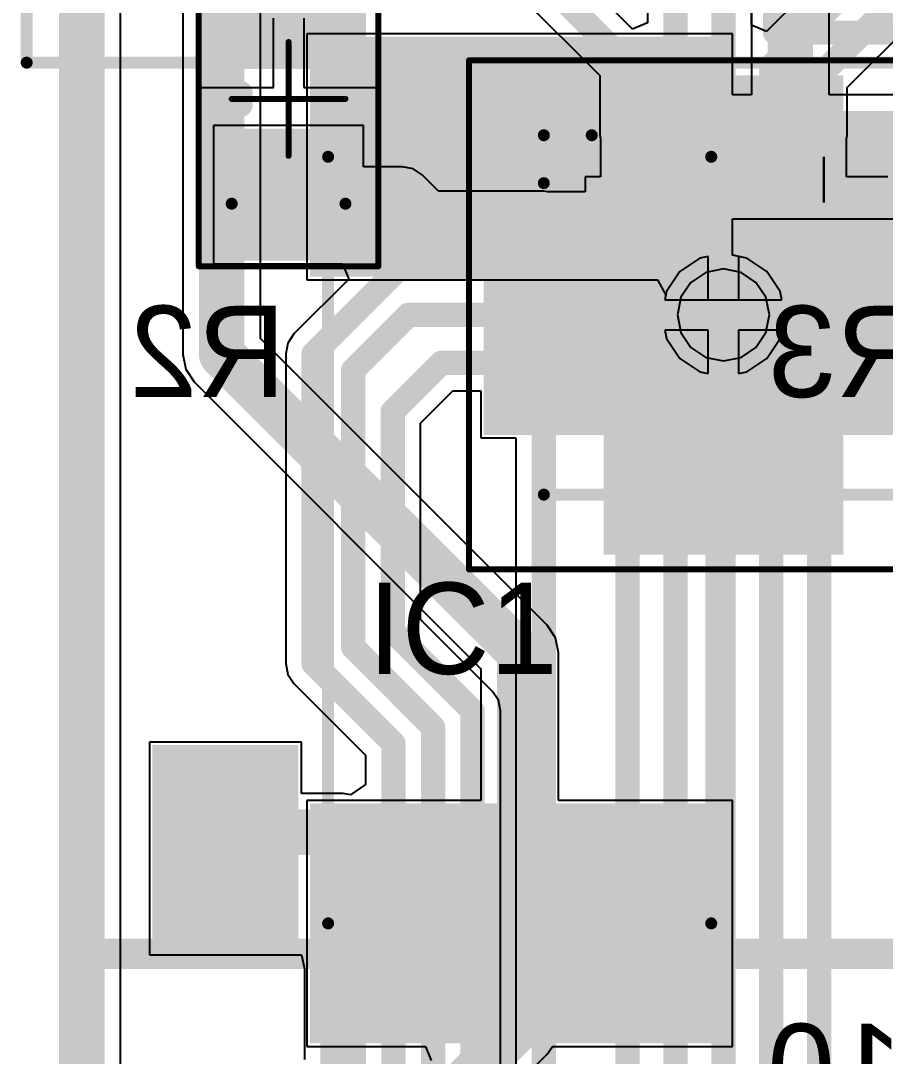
# Model space of a CAD drawing. Header units: millimetres. Extents: x 3.6 to 6.79, y 1.07 to 2.73.
# Drawn here: x 3.6019 to 3.8862, y 1.4133 to 1.7537 of the extents above; entities that cross this region are included whole.
import ezdxf

# ---------------------------------------------------------------- set-up
doc = ezdxf.new("R2010")
doc.units = ezdxf.units.MM
doc.header["$MEASUREMENT"] = 0
for name, color, linetype in [('BottomLayer', 5, 'Continuous'), ('BottomOverlay', 54, 'Continuous'), ('BottomPaste', 16, 'Continuous'), ('BottomSolder', 6, 'Continuous'), ('KeepOutLayer', 6, 'Continuous'), ('Mechanical13', 56, 'Continuous'), ('Mechanical15', 56, 'Continuous'), ('MidLayer1', 16, 'Continuous'), ('MidLayer2', 76, 'Continuous'), ('MultiLayer', 9, 'Continuous'), ('PadHoleLayer', 156, 'Continuous'), ('TopLayer', 1, 'Continuous'), ('TopOverlay', 2, 'Continuous'), ('TopPaste', 8, 'Continuous'), ('TopSolder', 216, 'Continuous'), ('ViaHoleLayer', 16, 'Continuous')]:
    doc.layers.add(name, color=color, linetype=linetype)

# ---------------------------------------------------------------- blocks, each defined once
blk = doc.blocks.new('QFN40P300X300X80_21N_D_7')
at = {"layer": 'Mechanical13', "const_width": 0.00394}
for points in [[(-0.05906, 0.04331), (-0.04331, 0.05906)], [(-0.05906, -0.05906), (-0.05906, 0.05906)], [(-0.05906, 0.05906), (0.05906, 0.05906)], [(0.05906, -0.05906), (0.05906, 0.05906)], [(-0.05906, -0.05906), (0.05906, -0.05906)]]:
    blk.add_lwpolyline(points, dxfattribs=at)
at = {"layer": 'Mechanical13', "const_width": 0.00197}
for points in [[(-0.06004, 0.05906, 1), (-0.05807, 0.05906, 1)], [(-0.06004, 0.05906, 1), (-0.05807, 0.05906, 1)], [(-0.04429, 0.05906, 1), (-0.04232, 0.05906, 1)], [(0.05807, 0.05906, 1), (0.06004, 0.05906, 1)], [(0.05807, 0.05906, 1), (0.06004, 0.05906, 1)], [(-0.06004, 0.04331, 1), (-0.05807, 0.04331, 1)], [(-0.06004, -0.05906, 1), (-0.05807, -0.05906, 1)], [(-0.06004, -0.05906, 1), (-0.05807, -0.05906, 1)], [(0.05807, -0.05906, 1), (0.06004, -0.05906, 1)], [(0.05807, -0.05906, 1), (0.06004, -0.05906, 1)]]:
    blk.add_lwpolyline(points, format="xyb", close=True, dxfattribs=at)
at = {"layer": 'Mechanical15', "const_width": 0.00197}
for points in [[(-0.08366, -0.08366), (-0.08366, 0.08366)], [(-0.08366, 0.08366), (0.08366, 0.08366)], [(0.08366, -0.08366), (0.08366, 0.08366)], [(-0.08366, -0.08366), (0.08366, -0.08366)]]:
    blk.add_lwpolyline(points, dxfattribs=at)
at = {"layer": 'Mechanical15', "const_width": 0.000984}
for points in [[(-0.08415, 0.08366, 1), (-0.08317, 0.08366, 1)], [(-0.08415, 0.08366, 1), (-0.08317, 0.08366, 1)], [(0.08317, 0.08366, 1), (0.08415, 0.08366, 1)], [(0.08317, 0.08366, 1), (0.08415, 0.08366, 1)], [(-0.08415, -0.08366, 1), (-0.08317, -0.08366, 1)], [(-0.08415, -0.08366, 1), (-0.08317, -0.08366, 1)], [(0.08317, -0.08366, 1), (0.08415, -0.08366, 1)], [(0.08317, -0.08366, 1), (0.08415, -0.08366, 1)]]:
    blk.add_lwpolyline(points, format="xyb", close=True, dxfattribs=at)
at = {"layer": 'TopLayer'}
for points in [[(-0.02756, 0.04331), (-0.02756, 0.0748), (-0.03543, 0.04331), (-0.03543, 0.0748)], [(-0.01181, 0.04331), (-0.01181, 0.0748), (-0.01969, 0.04331), (-0.01969, 0.0748)], [(0.00394, 0.04331), (0.00394, 0.0748), (-0.00394, 0.04331), (-0.00394, 0.0748)], [(0.01969, 0.04331), (0.01969, 0.0748), (0.01181, 0.04331), (0.01181, 0.0748)], [(0.03543, 0.04331), (0.03543, 0.0748), (0.02756, 0.04331), (0.02756, 0.0748)], [(-0.0748, 0.02756), (-0.04331, 0.02756), (-0.0748, 0.03543), (-0.04331, 0.03543)], [(0.03543, -0.03543), (0.03543, 0.03543), (-0.03543, -0.03543), (-0.03543, 0.03543)], [(0.04331, 0.02756), (0.0748, 0.02756), (0.04331, 0.03543), (0.0748, 0.03543)], [(-0.0748, 0.01181), (-0.04331, 0.01181), (-0.0748, 0.01969), (-0.04331, 0.01969)], [(0.04331, 0.01181), (0.0748, 0.01181), (0.04331, 0.01969), (0.0748, 0.01969)], [(-0.0748, -0.00394), (-0.04331, -0.00394), (-0.0748, 0.00394), (-0.04331, 0.00394)], [(0.04331, -0.00394), (0.0748, -0.00394), (0.04331, 0.00394), (0.0748, 0.00394)], [(-0.0748, -0.01969), (-0.04331, -0.01969), (-0.0748, -0.01181), (-0.04331, -0.01181)], [(0.04331, -0.01969), (0.0748, -0.01969), (0.04331, -0.01181), (0.0748, -0.01181)], [(-0.0748, -0.03543), (-0.04331, -0.03543), (-0.0748, -0.02756), (-0.04331, -0.02756)], [(0.04331, -0.03543), (0.0748, -0.03543), (0.04331, -0.02756), (0.0748, -0.02756)], [(-0.02756, -0.0748), (-0.02756, -0.04331), (-0.03543, -0.0748), (-0.03543, -0.04331)], [(-0.01181, -0.0748), (-0.01181, -0.04331), (-0.01969, -0.0748), (-0.01969, -0.04331)], [(0.00394, -0.0748), (0.00394, -0.04331), (-0.00394, -0.0748), (-0.00394, -0.04331)], [(0.01969, -0.0748), (0.01969, -0.04331), (0.01181, -0.0748), (0.01181, -0.04331)], [(0.03543, -0.0748), (0.03543, -0.04331), (0.02756, -0.0748), (0.02756, -0.04331)]]:
    blk.add_solid(points, dxfattribs=at)
at = {"layer": 'TopOverlay'}
for points, const_width in [([(-0.07087, 0.05512, 1), (-0.07874, 0.05512, 1)], 0.00787), ([(-0.08071, 0.05512, 1), (-0.07677, 0.05512, 1)], 0.00394), ([(-0.07283, 0.05512, 1), (-0.0689, 0.05512, 1)], 0.00394)]:
    blk.add_lwpolyline(points, format="xyb", close=True, dxfattribs=dict(at, const_width=const_width))
at = {"layer": 'TopPaste'}
for points in [[(-0.02756, 0.04331), (-0.02756, 0.0748), (-0.03543, 0.04331), (-0.03543, 0.0748)], [(-0.01181, 0.04331), (-0.01181, 0.0748), (-0.01969, 0.04331), (-0.01969, 0.0748)], [(0.00394, 0.04331), (0.00394, 0.0748), (-0.00394, 0.04331), (-0.00394, 0.0748)], [(0.01969, 0.04331), (0.01969, 0.0748), (0.01181, 0.04331), (0.01181, 0.0748)], [(0.03543, 0.04331), (0.03543, 0.0748), (0.02756, 0.04331), (0.02756, 0.0748)], [(-0.0748, 0.02756), (-0.04331, 0.02756), (-0.0748, 0.03543), (-0.04331, 0.03543)], [(0.03543, -0.03543), (0.03543, 0.03543), (-0.03543, -0.03543), (-0.03543, 0.03543)], [(0.04331, 0.02756), (0.0748, 0.02756), (0.04331, 0.03543), (0.0748, 0.03543)], [(-0.0748, 0.01181), (-0.04331, 0.01181), (-0.0748, 0.01969), (-0.04331, 0.01969)], [(0.04331, 0.01181), (0.0748, 0.01181), (0.04331, 0.01969), (0.0748, 0.01969)], [(-0.0748, -0.00394), (-0.04331, -0.00394), (-0.0748, 0.00394), (-0.04331, 0.00394)], [(0.04331, -0.00394), (0.0748, -0.00394), (0.04331, 0.00394), (0.0748, 0.00394)], [(-0.0748, -0.01969), (-0.04331, -0.01969), (-0.0748, -0.01181), (-0.04331, -0.01181)], [(0.04331, -0.01969), (0.0748, -0.01969), (0.04331, -0.01181), (0.0748, -0.01181)], [(-0.0748, -0.03543), (-0.04331, -0.03543), (-0.0748, -0.02756), (-0.04331, -0.02756)], [(0.04331, -0.03543), (0.0748, -0.03543), (0.04331, -0.02756), (0.0748, -0.02756)], [(-0.02756, -0.0748), (-0.02756, -0.04331), (-0.03543, -0.0748), (-0.03543, -0.04331)], [(-0.01181, -0.0748), (-0.01181, -0.04331), (-0.01969, -0.0748), (-0.01969, -0.04331)], [(0.00394, -0.0748), (0.00394, -0.04331), (-0.00394, -0.0748), (-0.00394, -0.04331)], [(0.01969, -0.0748), (0.01969, -0.04331), (0.01181, -0.0748), (0.01181, -0.04331)], [(0.03543, -0.0748), (0.03543, -0.04331), (0.02756, -0.0748), (0.02756, -0.04331)]]:
    blk.add_solid(points, dxfattribs=at)
at = {"layer": 'TopSolder'}
for points in [[(-0.02356, 0.03931), (-0.02356, 0.0788), (-0.03943, 0.03931), (-0.03943, 0.0788)], [(-0.00781, 0.03931), (-0.00781, 0.0788), (-0.02369, 0.03931), (-0.02369, 0.0788)], [(0.00794, 0.03931), (0.00794, 0.0788), (-0.00794, 0.03931), (-0.00794, 0.0788)], [(0.02369, 0.03931), (0.02369, 0.0788), (0.00781, 0.03931), (0.00781, 0.0788)], [(0.03943, 0.03931), (0.03943, 0.0788), (0.02356, 0.03931), (0.02356, 0.0788)], [(-0.0788, 0.02356), (-0.03931, 0.02356), (-0.0788, 0.03943), (-0.03931, 0.03943)], [(0.03943, -0.03943), (0.03943, 0.03943), (-0.03943, -0.03943), (-0.03943, 0.03943)], [(0.03931, 0.02356), (0.0788, 0.02356), (0.03931, 0.03943), (0.0788, 0.03943)], [(-0.0788, 0.00781), (-0.03931, 0.00781), (-0.0788, 0.02369), (-0.03931, 0.02369)], [(0.03931, 0.00781), (0.0788, 0.00781), (0.03931, 0.02369), (0.0788, 0.02369)], [(-0.0788, -0.00794), (-0.03931, -0.00794), (-0.0788, 0.00794), (-0.03931, 0.00794)], [(0.03931, -0.00794), (0.0788, -0.00794), (0.03931, 0.00794), (0.0788, 0.00794)], [(-0.0788, -0.02369), (-0.03931, -0.02369), (-0.0788, -0.00781), (-0.03931, -0.00781)], [(0.03931, -0.02369), (0.0788, -0.02369), (0.03931, -0.00781), (0.0788, -0.00781)], [(-0.0788, -0.03943), (-0.03931, -0.03943), (-0.0788, -0.02356), (-0.03931, -0.02356)], [(0.03931, -0.03943), (0.0788, -0.03943), (0.03931, -0.02356), (0.0788, -0.02356)], [(-0.02356, -0.0788), (-0.02356, -0.03931), (-0.03943, -0.0788), (-0.03943, -0.03931)], [(-0.00781, -0.0788), (-0.00781, -0.03931), (-0.02369, -0.0788), (-0.02369, -0.03931)], [(0.00794, -0.0788), (0.00794, -0.03931), (-0.00794, -0.0788), (-0.00794, -0.03931)], [(0.02369, -0.0788), (0.02369, -0.03931), (0.00781, -0.0788), (0.00781, -0.03931)], [(0.03943, -0.0788), (0.03943, -0.03931), (0.02356, -0.0788), (0.02356, -0.03931)]]:
    blk.add_solid(points, dxfattribs=at)
blk = doc.blocks.new('CN_SMD_0603_9')
at = {"layer": 'Mechanical13', "const_width": 0.00394}
for points in [[(0.03445, 0.0187), (-0.03445, 0.0187)], [(-0.03445, -0.0187), (-0.03445, 0.0187)], [(0.03445, -0.0187), (0.03445, 0.0187)], [(0.03445, -0.0187), (-0.03445, -0.0187)]]:
    blk.add_lwpolyline(points, dxfattribs=at)
at = {"layer": 'Mechanical13', "const_width": 0.00197}
for points in [[(-0.03543, 0.0187, 1), (-0.03346, 0.0187, 1)], [(-0.03543, 0.0187, 1), (-0.03346, 0.0187, 1)], [(0.03346, 0.0187, 1), (0.03543, 0.0187, 1)], [(0.03346, 0.0187, 1), (0.03543, 0.0187, 1)], [(-0.03543, -0.0187, 1), (-0.03346, -0.0187, 1)], [(-0.03543, -0.0187, 1), (-0.03346, -0.0187, 1)], [(0.03346, -0.0187, 1), (0.03543, -0.0187, 1)], [(0.03346, -0.0187, 1), (0.03543, -0.0187, 1)]]:
    blk.add_lwpolyline(points, format="xyb", close=True, dxfattribs=at)
at = {"layer": 'Mechanical15', "const_width": 0.00197}
for points in [[(0.055, 0.02953), (-0.055, 0.02953)], [(-0.055, -0.02953), (-0.055, 0.02953)], [(0.055, -0.02953), (0.055, 0.02953)], [(0, -0.0187), (0, 0.0187)], [(0.0187, 0), (-0.0187, 0)], [(0.055, -0.02953), (-0.055, -0.02953)]]:
    blk.add_lwpolyline(points, dxfattribs=at)
at = {"layer": 'Mechanical15', "const_width": 0.000984}
for points in [[(-0.05549, 0.02953, 1), (-0.05451, 0.02953, 1)], [(-0.05549, 0.02953, 1), (-0.05451, 0.02953, 1)], [(0.05451, 0.02953, 1), (0.05549, 0.02953, 1)], [(0.05451, 0.02953, 1), (0.05549, 0.02953, 1)], [(-0.00049, 0.0187, 1), (0.00049, 0.0187, 1)], [(-0.01919, 0, 1), (-0.01821, 0, 1)], [(0.01821, 0, 1), (0.01919, 0, 1)], [(-0.00049, -0.0187, 1), (0.00049, -0.0187, 1)], [(-0.05549, -0.02953, 1), (-0.05451, -0.02953, 1)], [(-0.05549, -0.02953, 1), (-0.05451, -0.02953, 1)], [(0.05451, -0.02953, 1), (0.05549, -0.02953, 1)], [(0.05451, -0.02953, 1), (0.05549, -0.02953, 1)]]:
    blk.add_lwpolyline(points, format="xyb", close=True, dxfattribs=at)
at = {"layer": 'TopLayer'}
for points in [[(-0.01378, -0.01969), (-0.01378, 0.01969), (-0.04921, -0.01969), (-0.04921, 0.01969)], [(0.04921, -0.01969), (0.04921, 0.01969), (0.01378, -0.01969), (0.01378, 0.01969)]]:
    blk.add_solid(points, dxfattribs=at)
at = {"layer": 'TopOverlay'}
for points, const_width in [([(0.05, 0.023), (-0.05, 0.023)], 0.005), ([(-0.05, -0.023), (-0.05, 0.023)], 0.005), ([(0.05, -0.023), (0.05, 0.023)], 0.005), ([(0.00197, 0.01575), (-0.00197, 0.01575)], 0.00787), ([(0.00197, -0.01575), (-0.00197, -0.01575)], 0.00787), ([(0.05, -0.023), (-0.05, -0.023)], 0.005)]:
    blk.add_lwpolyline(points, dxfattribs=dict(at, const_width=const_width))
for points, const_width in [([(-0.05125, 0.023, 1), (-0.04875, 0.023, 1)], 0.0025), ([(-0.05125, 0.023, 1), (-0.04875, 0.023, 1)], 0.0025), ([(0.04875, 0.023, 1), (0.05125, 0.023, 1)], 0.0025), ([(0.04875, 0.023, 1), (0.05125, 0.023, 1)], 0.0025), ([(-0.00394, 0.01575, 1), (0, 0.01575, 1)], 0.00394), ([(0, 0.01575, 1), (0.00394, 0.01575, 1)], 0.00394), ([(-0.00394, -0.01575, 1), (0, -0.01575, 1)], 0.00394), ([(0, -0.01575, 1), (0.00394, -0.01575, 1)], 0.00394), ([(-0.05125, -0.023, 1), (-0.04875, -0.023, 1)], 0.0025), ([(-0.05125, -0.023, 1), (-0.04875, -0.023, 1)], 0.0025), ([(0.04875, -0.023, 1), (0.05125, -0.023, 1)], 0.0025), ([(0.04875, -0.023, 1), (0.05125, -0.023, 1)], 0.0025)]:
    blk.add_lwpolyline(points, format="xyb", close=True, dxfattribs=dict(at, const_width=const_width))
at = {"layer": 'TopPaste'}
for points in [[(-0.01378, -0.01969), (-0.01378, 0.01969), (-0.04921, -0.01969), (-0.04921, 0.01969)], [(0.04921, -0.01969), (0.04921, 0.01969), (0.01378, -0.01969), (0.01378, 0.01969)]]:
    blk.add_solid(points, dxfattribs=at)
at = {"layer": 'TopSolder'}
for points in [[(-0.00978, -0.02369), (-0.00978, 0.02369), (-0.05321, -0.02369), (-0.05321, 0.02369)], [(0.05321, -0.02369), (0.05321, 0.02369), (0.00978, -0.02369), (0.00978, 0.02369)]]:
    blk.add_solid(points, dxfattribs=at)
blk = doc.blocks.new('RES_SMD_2512_B_110')
at = {"layer": 'BottomLayer'}
for points in [[(-0.16141, 0.05996), (-0.16141, -0.06996), (-0.09054, 0.05996), (-0.09054, -0.06996)], [(0.09056, 0.05996), (0.09056, -0.06996), (0.16142, 0.05996), (0.16142, -0.06996)]]:
    blk.add_solid(points, dxfattribs=at)
at = {"layer": 'BottomOverlay', "const_width": 0.00394}
for points in [[(0.12599, 0.05799), (-0.12598, 0.05799)], [(-0.12598, -0.06799), (-0.12598, 0.05799)], [(0.12599, -0.06799), (0.12599, 0.05799)], [(0.12599, -0.06799), (-0.12598, -0.06799)]]:
    blk.add_lwpolyline(points, dxfattribs=at)
at = {"layer": 'BottomOverlay', "const_width": 0.00197}
for points in [[(-0.12696, 0.05799, 1), (-0.12499, 0.05799, 1)], [(-0.12696, 0.05799, 1), (-0.12499, 0.05799, 1)], [(0.12501, 0.05799, 1), (0.12698, 0.05799, 1)], [(0.12501, 0.05799, 1), (0.12698, 0.05799, 1)], [(-0.12696, -0.06799, 1), (-0.12499, -0.06799, 1)], [(-0.12696, -0.06799, 1), (-0.12499, -0.06799, 1)], [(0.12501, -0.06799, 1), (0.12698, -0.06799, 1)], [(0.12501, -0.06799, 1), (0.12698, -0.06799, 1)]]:
    blk.add_lwpolyline(points, format="xyb", close=True, dxfattribs=at)
at = {"layer": 'BottomPaste'}
for points in [[(-0.16141, 0.05996), (-0.16141, -0.06996), (-0.09054, 0.05996), (-0.09054, -0.06996)], [(0.09056, 0.05996), (0.09056, -0.06996), (0.16142, 0.05996), (0.16142, -0.06996)]]:
    blk.add_solid(points, dxfattribs=at)
at = {"layer": 'BottomSolder'}
for points in [[(-0.16541, 0.06396), (-0.16541, -0.07396), (-0.08654, 0.06396), (-0.08654, -0.07396)], [(0.08656, 0.06396), (0.08656, -0.07396), (0.16542, 0.06396), (0.16542, -0.07396)]]:
    blk.add_solid(points, dxfattribs=at)
blk = doc.blocks.new('JP3_D1C_B_113')
at = {"layer": 'BottomOverlay', "const_width": 0.00787}
for points in [[(-0.3, 0.05906), (0, 0.05906)], [(-0.3, 0.05906), (-0.3, -0.04094)]]:
    blk.add_lwpolyline(points, dxfattribs=at)
at = {"layer": 'BottomOverlay', "const_width": 0.00394}
blk.add_lwpolyline([(-0.30197, 0.05906, 1), (-0.29803, 0.05906, 1)], format="xyb", close=True, dxfattribs=at)
blk.add_lwpolyline([(-0.30197, 0.05906, 1), (-0.29803, 0.05906, 1)], format="xyb", close=True, dxfattribs=at)
at = {"layer": 'Mechanical15', "const_width": 0.00394}
for points in [[(-0.30984, 0.30512), (-0.30984, -0.1378)], [(-0.30984, 0.30512), (0.00984, 0.30512)]]:
    blk.add_lwpolyline(points, dxfattribs=at)
at = {"layer": 'Mechanical15', "const_width": 0.00197}
blk.add_lwpolyline([(-0.31083, 0.30512, 1), (-0.30886, 0.30512, 1)], format="xyb", close=True, dxfattribs=at)
blk.add_lwpolyline([(-0.31083, 0.30512, 1), (-0.30886, 0.30512, 1)], format="xyb", close=True, dxfattribs=at)
blk = doc.blocks.new('PCBC_________1_117')
at = {"layer": 'PadHoleLayer'}
blk.add_lwpolyline([(0, 0), (0, 0, -1), (0, 0), (0, 0, -1)], format="xyb", close=True, dxfattribs=at)
at = {"layer": 'TopLayer'}
blk.add_solid([(-0.02, -0.03), (0.02, -0.03), (-0.02, 0.03), (0.02, 0.03)], dxfattribs=at)
at = {"layer": 'TopPaste'}
blk.add_solid([(-0.02, -0.03), (0.02, -0.03), (-0.02, 0.03), (0.02, 0.03)], dxfattribs=at)
at = {"layer": 'TopSolder'}
blk.add_solid([(-0.024, -0.034), (0.024, -0.034), (-0.024, 0.034), (0.024, 0.034)], dxfattribs=at)

msp = doc.modelspace()

# ---------------------------------------------------------------- linework, layer by layer
at = {"layer": 'BottomLayer'}
for p, q in [((3.63474, 1.08574), (3.63474, 2.7138)), ((3.84226, 1.83636), (3.84226, 1.72937)), ((3.86774, 1.72937), (3.86774, 1.83636)), ((3.65526, 1.762), (3.65526, 1.644)), ((3.68074, 1.64928), (3.68074, 1.75672)), ((3.83596, 1.74941), (3.69604, 1.74941)), ((3.69604, 1.74941), (3.69604, 1.66854)), ((3.83596, 1.72937), (3.83596, 1.74941)), ((3.84226, 1.72937), (3.83596, 1.72937)), ((3.90504, 1.72937), (3.86774, 1.72937)), ((3.866, 1.69398), (3.866, 1.70898)), ((3.866, 1.70898), (3.866, 1.70898)), ((3.866, 1.70898), (3.866, 1.69398)), ((3.866, 1.69398), (3.866, 1.69398)), ((3.866, 1.69398), (3.866, 1.69398)), ((3.866, 1.69398), (3.866, 1.69398)), ((3.866, 1.69398), (3.866, 1.69398)), ((3.866, 1.69398), (3.866, 1.69398)), ((3.866, 1.69398), (3.866, 1.69398)), ((3.866, 1.69398), (3.866, 1.69398)), ((3.866, 1.69398), (3.866, 1.69398)), ((3.866, 1.69398), (3.866, 1.69398)), ((3.866, 1.69398), (3.866, 1.69398)), ((3.83596, 1.67664), (3.83596, 1.68859)), ((3.83596, 1.68859), (3.90504, 1.68859)), ((3.84074, 1.67569), (3.83596, 1.67664)), ((3.84731, 1.67131), (3.84074, 1.67569)), ((3.85169, 1.66474), (3.84731, 1.67131)), ((3.69604, 1.66854), (3.81129, 1.66854)), ((3.81129, 1.66854), (3.81407, 1.66354)), ((3.85224, 1.662), (3.85169, 1.66474)), ((3.81407, 1.66354), (3.81376, 1.662)), ((3.81376, 1.662), (3.85224, 1.662)), ((3.828, 1.652), (3.81376, 1.652)), ((3.81376, 1.652), (3.81431, 1.64926)), ((3.828, 1.63776), (3.828, 1.652)), ((3.85224, 1.652), (3.838, 1.652)), ((3.838, 1.652), (3.838, 1.63776)), ((3.85169, 1.64926), (3.85224, 1.652)), ((3.77501, 1.55501), (3.68074, 1.64928)), ((3.81431, 1.64926), (3.81869, 1.64269)), ((3.84731, 1.64269), (3.85169, 1.64926)), ((3.65526, 1.644), (3.65623, 1.63912)), ((3.81869, 1.64269), (3.82526, 1.63831)), ((3.84074, 1.63831), (3.84731, 1.64269)), ((3.65623, 1.63912), (3.65899, 1.63499)), ((3.82526, 1.63831), (3.828, 1.63776)), ((3.838, 1.63776), (3.84074, 1.63831)), ((3.65899, 1.63499), (3.75326, 1.54072)), ((3.77778, 1.55088), (3.77501, 1.55501)), ((3.77875, 1.546), (3.77778, 1.55088)), ((3.77875, 1.49744), (3.77875, 1.546)), ((3.75326, 1.54072), (3.75326, 1.49744)), ((3.75326, 1.49744), (3.69604, 1.49744)), ((3.69604, 1.49744), (3.69604, 1.41658)), ((3.83596, 1.49744), (3.77875, 1.49744)), ((3.83596, 1.41658), (3.83596, 1.49744)), ((3.69604, 1.41658), (3.73502, 1.41658)), ((3.73502, 1.41658), (3.73693, 1.41196)), ((3.77501, 1.41399), (3.77674, 1.41658)), ((3.77674, 1.41658), (3.83596, 1.41658)), ((3.75419, 1.39316), (3.77501, 1.41399))]:
    msp.add_line(p, q, dxfattribs=at)
for points, const_width in [([(3.855, 1.71998), (3.855, 1.844)], 0.015), ([(3.668, 1.644), (3.668, 1.762)], 0.015), ([(3.855, 1.71998), (3.866, 1.70898)], 0.015), ([(3.766, 1.70898), (3.866, 1.70898)], 0.03), ([(3.866, 1.70898), (3.974, 1.70898)], 0.03), ([(3.761, 1.70398), (3.766, 1.70898)], 0.015), ([(3.668, 1.644), (3.766, 1.546)], 0.015), ([(3.766, 1.45701), (3.766, 1.546)], 0.015), ([(3.766, 1.423), (3.766, 1.45701)], 0.015), ([(3.74144, 1.39844), (3.766, 1.423)], 0.015)]:
    msp.add_lwpolyline(points, dxfattribs=dict(at, const_width=const_width))
for points, const_width in [([(3.85125, 1.71998, 1), (3.85875, 1.71998, 1)], 0.0075), ([(3.85125, 1.71998, 1), (3.85875, 1.71998, 1)], 0.0075), ([(3.7585, 1.70898, 1), (3.7735, 1.70898, 1)], 0.015), ([(3.8585, 1.70898, 1), (3.8735, 1.70898, 1)], 0.015), ([(3.8585, 1.70898, 1), (3.8735, 1.70898, 1)], 0.015), ([(3.76225, 1.70898, 1), (3.76975, 1.70898, 1)], 0.0075), ([(3.86225, 1.70898, 1), (3.86975, 1.70898, 1)], 0.0075), ([(3.75725, 1.70398, 1), (3.76475, 1.70398, 1)], 0.0075), ([(3.82808, 1.657, 1), (3.83792, 1.657, 1)], 0.00984), ([(3.66425, 1.644, 1), (3.67175, 1.644, 1)], 0.0075), ([(3.66425, 1.644, 1), (3.67175, 1.644, 1)], 0.0075), ([(3.76225, 1.546, 1), (3.76975, 1.546, 1)], 0.0075), ([(3.76225, 1.546, 1), (3.76975, 1.546, 1)], 0.0075), ([(3.76225, 1.45701, 1), (3.76975, 1.45701, 1)], 0.0075), ([(3.76225, 1.45701, 1), (3.76975, 1.45701, 1)], 0.0075), ([(3.76225, 1.423, 1), (3.76975, 1.423, 1)], 0.0075), ([(3.76225, 1.423, 1), (3.76975, 1.423, 1)], 0.0075)]:
    msp.add_lwpolyline(points, format="xyb", close=True, dxfattribs=dict(at, const_width=const_width))
at = {"layer": 'KeepOutLayer', "const_width": 0.015}
msp.add_lwpolyline([(3.622, 1.073), (3.622, 2.72654)], dxfattribs=at)
at = {"layer": 'MidLayer1'}
for p, q in [((3.63474, 1.08574), (3.63474, 2.7138)), ((3.833, 1.67213), (3.82721, 1.67098)), ((3.83879, 1.67098), (3.833, 1.67213)), ((3.82721, 1.67098), (3.8223, 1.6677)), ((3.8437, 1.6677), (3.83879, 1.67098)), ((3.8223, 1.6677), (3.81902, 1.66279)), ((3.84698, 1.66279), (3.8437, 1.6677)), ((3.81902, 1.66279), (3.81787, 1.657)), ((3.84813, 1.657), (3.84698, 1.66279)), ((3.81787, 1.657), (3.81902, 1.65121)), ((3.84698, 1.65121), (3.84813, 1.657)), ((3.81902, 1.65121), (3.8223, 1.6463)), ((3.8437, 1.6463), (3.84698, 1.65121)), ((3.8223, 1.6463), (3.82721, 1.64302)), ((3.83879, 1.64302), (3.8437, 1.6463)), ((3.82721, 1.64302), (3.833, 1.64187)), ((3.833, 1.64187), (3.83879, 1.64302))]:
    msp.add_line(p, q, dxfattribs=at)
at = {"layer": 'MidLayer1', "const_width": 0.00984}
msp.add_lwpolyline([(3.82808, 1.657, 1), (3.83792, 1.657, 1)], format="xyb", close=True, dxfattribs=at)
at = {"layer": 'MidLayer2'}
for p, q in [((3.63474, 1.08574), (3.63474, 2.7138)), ((3.82526, 1.67569), (3.81869, 1.67131)), ((3.828, 1.67624), (3.82526, 1.67569)), ((3.828, 1.662), (3.828, 1.67624)), ((3.84074, 1.67569), (3.838, 1.67624)), ((3.838, 1.67624), (3.838, 1.662)), ((3.84731, 1.67131), (3.84074, 1.67569)), ((3.81869, 1.67131), (3.81431, 1.66474)), ((3.85169, 1.66474), (3.84731, 1.67131)), ((3.81431, 1.66474), (3.81376, 1.662)), ((3.85224, 1.662), (3.85169, 1.66474)), ((3.81376, 1.662), (3.828, 1.662)), ((3.838, 1.662), (3.85224, 1.662)), ((3.828, 1.652), (3.81376, 1.652)), ((3.81376, 1.652), (3.81431, 1.64926)), ((3.828, 1.63776), (3.828, 1.652)), ((3.85224, 1.652), (3.838, 1.652)), ((3.838, 1.652), (3.838, 1.63776)), ((3.85169, 1.64926), (3.85224, 1.652)), ((3.81431, 1.64926), (3.81869, 1.64269)), ((3.84731, 1.64269), (3.85169, 1.64926)), ((3.81869, 1.64269), (3.82526, 1.63831)), ((3.84074, 1.63831), (3.84731, 1.64269)), ((3.82526, 1.63831), (3.828, 1.63776)), ((3.838, 1.63776), (3.84074, 1.63831))]:
    msp.add_line(p, q, dxfattribs=at)
at = {"layer": 'MidLayer2', "const_width": 0.00984}
msp.add_lwpolyline([(3.82808, 1.657, 1), (3.83792, 1.657, 1)], format="xyb", close=True, dxfattribs=at)
at = {"layer": 'MultiLayer', "const_width": 0.00984}
msp.add_lwpolyline([(3.82808, 1.657, 1), (3.83792, 1.657, 1)], format="xyb", close=True, dxfattribs=at)
at = {"layer": 'TopLayer'}
for p, q in [((3.63474, 1.08574), (3.63474, 2.7138)), ((3.92451, 1.82749), (3.84718, 1.75015)), ((3.80808, 1.79269), (3.80808, 1.75297)), ((3.80308, 1.7509), (3.77418, 1.7798)), ((3.75851, 1.76951), (3.79233, 1.7357)), ((3.84218, 1.75222), (3.84218, 1.7682)), ((3.87367, 1.7317), (3.9058, 1.76382)), ((3.66032, 1.7545), (3.66032, 1.73178)), ((3.685, 1.73178), (3.685, 1.7545)), ((3.695, 1.7545), (3.695, 1.73178)), ((3.71969, 1.73178), (3.71969, 1.7545)), ((3.80808, 1.75297), (3.80308, 1.7509)), ((3.84718, 1.75015), (3.84218, 1.75222)), ((3.79233, 1.7357), (3.79233, 1.71606)), ((3.66032, 1.73178), (3.685, 1.73178)), ((3.695, 1.73178), (3.71969, 1.73178)), ((3.87367, 1.71606), (3.87367, 1.7317)), ((3.71468, 1.71922), (3.66532, 1.71922)), ((3.66532, 1.71922), (3.66532, 1.67379)), ((3.71468, 1.70568), (3.71468, 1.71922)), ((3.79233, 1.71606), (3.79257, 1.71485)), ((3.87343, 1.71485), (3.87367, 1.71606)), ((3.79257, 1.71485), (3.79257, 1.70243)), ((3.87343, 1.70243), (3.87343, 1.71485)), ((3.7275, 1.70568), (3.71468, 1.70568)), ((3.73101, 1.70498), (3.7275, 1.70568)), ((3.73398, 1.70299), (3.73101, 1.70498)), ((3.7393, 1.69767), (3.73398, 1.70299)), ((3.79257, 1.70243), (3.78757, 1.70243)), ((3.78757, 1.70243), (3.78757, 1.69743)), ((3.88706, 1.70243), (3.87343, 1.70243)), ((3.77394, 1.69767), (3.7393, 1.69767)), ((3.77515, 1.69743), (3.77394, 1.69767)), ((3.78757, 1.69743), (3.77515, 1.69743)), ((3.66532, 1.67379), (3.70774, 1.67379)), ((3.70774, 1.67379), (3.70981, 1.66879)), ((3.70981, 1.66879), (3.69176, 1.65073)), ((3.68977, 1.64776), (3.68907, 1.64424)), ((3.69176, 1.65073), (3.68977, 1.64776)), ((3.68907, 1.64424), (3.68907, 1.54237)), ((3.73342, 1.62144), (3.74405, 1.63208)), ((3.74405, 1.63208), (3.7532, 1.63208)), ((3.7532, 1.63208), (3.7532, 1.61657)), ((3.73342, 1.55694), (3.73342, 1.62144)), ((3.7532, 1.61657), (3.76477, 1.61657)), ((3.76477, 1.61657), (3.76477, 1.39189)), ((3.75699, 1.53337), (3.73342, 1.55694)), ((3.68907, 1.54237), (3.68977, 1.53886)), ((3.68977, 1.53886), (3.69176, 1.53588)), ((3.69176, 1.53588), (3.71532, 1.51231)), ((3.75898, 1.5304), (3.75699, 1.53337)), ((3.75968, 1.52688), (3.75898, 1.5304)), ((3.75968, 1.38927), (3.75968, 1.52688)), ((3.69424, 1.51662), (3.64424, 1.51662)), ((3.64424, 1.51662), (3.64424, 1.44662)), ((3.69424, 1.49974), (3.69424, 1.51662)), ((3.71532, 1.51231), (3.71532, 1.5027)), ((3.71532, 1.5027), (3.71032, 1.49928)), ((3.708, 1.49974), (3.69424, 1.49974)), ((3.71032, 1.49928), (3.708, 1.49974)), ((3.64424, 1.44662), (3.69424, 1.44662)), ((3.69424, 1.44662), (3.69526, 1.44204)), ((3.69526, 1.44204), (3.69526, 1.41223))]:
    msp.add_line(p, q, dxfattribs=at)
for points, const_width in [([(3.84875, 1.73875), (3.931, 1.821)], 0.008), ([(3.81725, 1.71606), (3.81725, 1.80275)], 0.008), ([(3.765, 1.776), (3.8015, 1.7395)], 0.008), ([(3.8645, 1.7355), (3.902, 1.773)], 0.008), ([(3.833, 1.71606), (3.833, 1.772)], 0.008), ([(3.8015, 1.71606), (3.8015, 1.7395)], 0.008), ([(3.84875, 1.71606), (3.84875, 1.73875)], 0.008), ([(3.8645, 1.71606), (3.8645, 1.7355)], 0.008), ([(3.69, 1.6965), (3.7275, 1.6965)], 0.008), ([(3.7275, 1.6965), (3.7355, 1.6885)], 0.008), ([(3.7355, 1.6885), (3.77394, 1.6885)], 0.008), ([(3.8645, 1.6885), (3.89206, 1.6885)], 0.008), ([(3.69824, 1.64424), (3.72675, 1.67275)], 0.008), ([(3.72675, 1.67275), (3.77394, 1.67275)], 0.008), ([(3.833, 1.657), (3.84875, 1.67275)], 0.008), ([(3.84875, 1.67275), (3.89206, 1.67275)], 0.008), ([(3.71124, 1.63886), (3.72938, 1.657)], 0.008), ([(3.72938, 1.657), (3.77394, 1.657)], 0.008), ([(3.69824, 1.54237), (3.69824, 1.64424)], 0.008), ([(3.72424, 1.62524), (3.74025, 1.64125)], 0.008), ([(3.74025, 1.64125), (3.77394, 1.64125)], 0.008), ([(3.71124, 1.54776), (3.71124, 1.63886)], 0.008), ([(3.72424, 1.55314), (3.72424, 1.62524)], 0.008), ([(3.77394, 1.37567), (3.77394, 1.6255)], 0.008), ([(3.8015, 1.34073), (3.8015, 1.59794)], 0.008), ([(3.81725, 1.34336), (3.81725, 1.59794)], 0.008), ([(3.833, 1.346), (3.833, 1.59794)], 0.008), ([(3.84875, 1.34864), (3.84875, 1.59794)], 0.008), ([(3.8645, 1.35127), (3.8645, 1.59794)], 0.008), ([(3.72424, 1.55314), (3.7505, 1.52688)], 0.008), ([(3.71124, 1.54776), (3.7375, 1.5215)], 0.008), ([(3.69824, 1.54237), (3.7245, 1.51612)], 0.008), ([(3.7505, 1.38073), (3.7505, 1.52688)], 0.008), ([(3.7375, 1.3155), (3.7375, 1.5215)], 0.008), ([(3.7245, 1.2915), (3.7245, 1.51612)], 0.008), ([(3.66924, 1.501), (3.68324, 1.487)], 0.015), ([(3.68324, 1.487), (3.708, 1.487)], 0.015), ([(3.708, 1.268), (3.708, 1.487)], 0.015)]:
    msp.add_lwpolyline(points, dxfattribs=dict(at, const_width=const_width))
for points, const_width in [([(3.7995, 1.7395, 1), (3.8035, 1.7395, 1)], 0.004), ([(3.7995, 1.7395, 1), (3.8035, 1.7395, 1)], 0.004), ([(3.84675, 1.73875, 1), (3.85075, 1.73875, 1)], 0.004), ([(3.84675, 1.73875, 1), (3.85075, 1.73875, 1)], 0.004), ([(3.8625, 1.7355, 1), (3.8665, 1.7355, 1)], 0.004), ([(3.8625, 1.7355, 1), (3.8665, 1.7355, 1)], 0.004), ([(3.7995, 1.71606, 1), (3.8035, 1.71606, 1)], 0.004), ([(3.81525, 1.71606, 1), (3.81925, 1.71606, 1)], 0.004), ([(3.831, 1.71606, 1), (3.835, 1.71606, 1)], 0.004), ([(3.84675, 1.71606, 1), (3.85075, 1.71606, 1)], 0.004), ([(3.8625, 1.71606, 1), (3.8665, 1.71606, 1)], 0.004), ([(3.688, 1.6965, 1), (3.692, 1.6965, 1)], 0.004), ([(3.7255, 1.6965, 1), (3.7295, 1.6965, 1)], 0.004), ([(3.7255, 1.6965, 1), (3.7295, 1.6965, 1)], 0.004), ([(3.7335, 1.6885, 1), (3.7375, 1.6885, 1)], 0.004), ([(3.7335, 1.6885, 1), (3.7375, 1.6885, 1)], 0.004), ([(3.77194, 1.6885, 1), (3.77594, 1.6885, 1)], 0.004), ([(3.8625, 1.6885, 1), (3.8665, 1.6885, 1)], 0.004), ([(3.72475, 1.67275, 1), (3.72875, 1.67275, 1)], 0.004), ([(3.72475, 1.67275, 1), (3.72875, 1.67275, 1)], 0.004), ([(3.77194, 1.67275, 1), (3.77594, 1.67275, 1)], 0.004), ([(3.84675, 1.67275, 1), (3.85075, 1.67275, 1)], 0.004), ([(3.84675, 1.67275, 1), (3.85075, 1.67275, 1)], 0.004), ([(3.82808, 1.657, 1), (3.83792, 1.657, 1)], 0.00984), ([(3.72738, 1.657, 1), (3.73138, 1.657, 1)], 0.004), ([(3.72738, 1.657, 1), (3.73138, 1.657, 1)], 0.004), ([(3.77194, 1.657, 1), (3.77594, 1.657, 1)], 0.004), ([(3.831, 1.657, 1), (3.835, 1.657, 1)], 0.004), ([(3.69624, 1.64424, 1), (3.70024, 1.64424, 1)], 0.004), ([(3.69624, 1.64424, 1), (3.70024, 1.64424, 1)], 0.004), ([(3.73825, 1.64125, 1), (3.74225, 1.64125, 1)], 0.004), ([(3.73825, 1.64125, 1), (3.74225, 1.64125, 1)], 0.004), ([(3.77194, 1.64125, 1), (3.77594, 1.64125, 1)], 0.004), ([(3.70924, 1.63886, 1), (3.71324, 1.63886, 1)], 0.004), ([(3.70924, 1.63886, 1), (3.71324, 1.63886, 1)], 0.004), ([(3.72224, 1.62524, 1), (3.72624, 1.62524, 1)], 0.004), ([(3.72224, 1.62524, 1), (3.72624, 1.62524, 1)], 0.004), ([(3.77194, 1.6255, 1), (3.77594, 1.6255, 1)], 0.004), ([(3.7995, 1.59794, 1), (3.8035, 1.59794, 1)], 0.004), ([(3.81525, 1.59794, 1), (3.81925, 1.59794, 1)], 0.004), ([(3.831, 1.59794, 1), (3.835, 1.59794, 1)], 0.004), ([(3.84675, 1.59794, 1), (3.85075, 1.59794, 1)], 0.004), ([(3.8625, 1.59794, 1), (3.8665, 1.59794, 1)], 0.004), ([(3.72224, 1.55314, 1), (3.72624, 1.55314, 1)], 0.004), ([(3.72224, 1.55314, 1), (3.72624, 1.55314, 1)], 0.004), ([(3.70924, 1.54776, 1), (3.71324, 1.54776, 1)], 0.004), ([(3.70924, 1.54776, 1), (3.71324, 1.54776, 1)], 0.004), ([(3.69624, 1.54237, 1), (3.70024, 1.54237, 1)], 0.004), ([(3.69624, 1.54237, 1), (3.70024, 1.54237, 1)], 0.004), ([(3.7485, 1.52688, 1), (3.7525, 1.52688, 1)], 0.004), ([(3.7485, 1.52688, 1), (3.7525, 1.52688, 1)], 0.004), ([(3.7355, 1.5215, 1), (3.7395, 1.5215, 1)], 0.004), ([(3.7355, 1.5215, 1), (3.7395, 1.5215, 1)], 0.004), ([(3.7225, 1.51612, 1), (3.7265, 1.51612, 1)], 0.004), ([(3.7225, 1.51612, 1), (3.7265, 1.51612, 1)], 0.004), ([(3.66549, 1.501, 1), (3.67299, 1.501, 1)], 0.0075), ([(3.67949, 1.487, 1), (3.68699, 1.487, 1)], 0.0075), ([(3.67949, 1.487, 1), (3.68699, 1.487, 1)], 0.0075), ([(3.70425, 1.487, 1), (3.71175, 1.487, 1)], 0.0075), ([(3.70425, 1.487, 1), (3.71175, 1.487, 1)], 0.0075)]:
    msp.add_lwpolyline(points, format="xyb", close=True, dxfattribs=dict(at, const_width=const_width))
at = {"layer": 'TopOverlay', "const_width": 0.01}
msp.add_lwpolyline([(3.622, 1.44702), (6.77161, 1.44702)], dxfattribs=at)
at = {"layer": 'TopOverlay', "const_width": 0.005}
msp.add_lwpolyline([(3.6195, 1.44702, 1), (3.6245, 1.44702, 1)], format="xyb", close=True, dxfattribs=at)
at = {"layer": 'ViaHoleLayer', "const_width": 0.00591}
msp.add_lwpolyline([(3.83005, 1.657, 1), (3.83595, 1.657, 1)], format="xyb", close=True, dxfattribs=at)

# ---------------------------------------------------------------- block references
for name, p, rotation in [('JP3_D1C_B_113', (3.909, 2.04977), 90), ('CN_SMD_0603_9', (3.69, 1.728), 270), ('RES_SMD_2512_B_110', (3.771, 1.583), 270), ('QFN40P300X300X80_21N_D_7', (3.833, 1.657), 360)]:
    msp.add_blockref(name, p, dxfattribs=dict(rotation=rotation))
msp.add_blockref('PCBC_________1_117', (3.66924, 1.48162))

# ---------------------------------------------------------------- texts
at = {"layer": 'BottomOverlay', "text_generation_flag": 2}
for s, p in [('R2', (3.689, 1.63)), ('R3', (3.899, 1.63)), ('U10', (3.921, 1.394))]:
    msp.add_text(s, height=0.03, dxfattribs=at).set_placement(p)
at = {"layer": 'TopOverlay'}
msp.add_text('IC1', height=0.03, dxfattribs=at).set_placement((3.716, 1.539))

doc.saveas('drawing.dxf')
